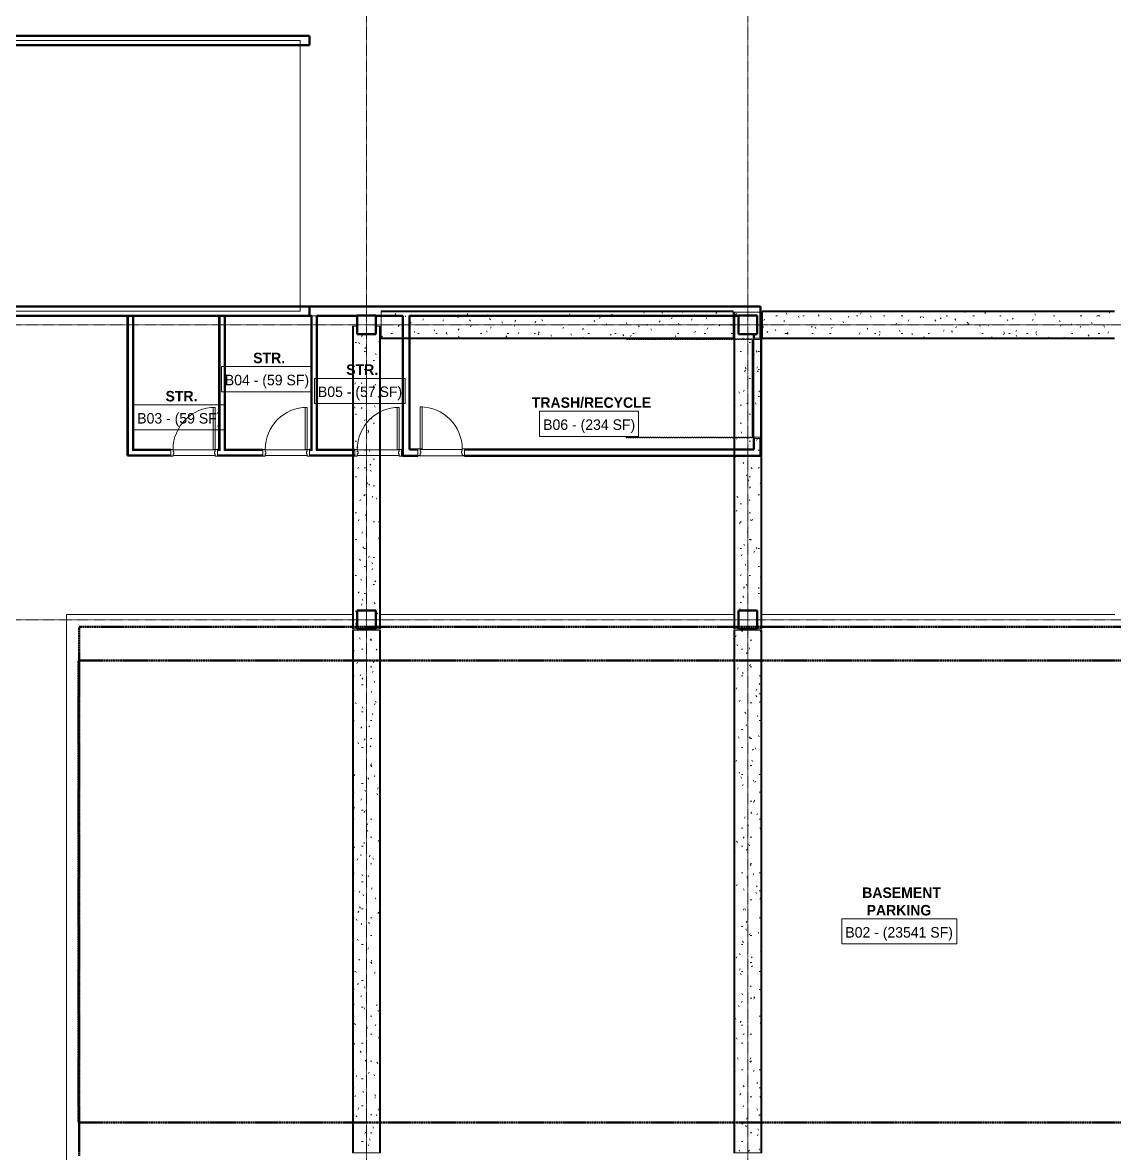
# Model space of a CAD drawing. Header units: inches. Extents: x -4235 to -464, y 9706 to 12365.
# Drawn here: x -3449 to -2513, y 10825 to 11794 of the extents above; entities that cross this region are included whole.
import ezdxf

# ---------------------------------------------------------------- set-up
doc = ezdxf.new("R2010")
doc.units = ezdxf.units.IN
doc.header["$MEASUREMENT"] = 0
for name, pattern in [('Dash', [0.25, 0.125, -0.125]), ('Dash 1_16_', [0.125, 0.0625, -0.0625]), ('Grid Line 1_2_', [0.875, 0.5, -0.125, 0.125, -0.125])]:
    doc.linetypes.add(name, pattern=pattern)
for name, color, linetype, lineweight in [('0-1', 7, 'Continuous', 5), ('0-3', 7, 'Continuous', 9), ('A-AREA-IDEN', 2, 'Continuous', 9), ('A-DOOR-1', 90, 'Continuous', 20), ('A-DOOR-2', 7, 'Continuous', 9), ('A-DOOR-FRAM-1', 90, 'Continuous', 20), ('A-DOOR-HDLN-1', 170, 'Dash', 13), ('A-FLOR-5', 192, 'Continuous', 9), ('A-WALL-1', 10, 'Continuous', 13), ('A-WALL-2', 250, 'Continuous', 50), ('C-PROP-LINE-1', 91, 'Dash 1_16_', 50), ('I-WALL-1', 250, 'Continuous', 50), ('I-WALL-2', 7, 'Continuous', 9), ('I-WALL-3', 50, 'Continuous', 9), ('S-BEAM', 12, 'Continuous', 9), ('S-BEAM-1', 9, 'Continuous', 9), ('S-COLS', 52, 'Continuous', 9), ('S-COLS-1', 52, 'Continuous', 50), ('S-FNDN-1', 250, 'Continuous', 50), ('S-FNDN-2', 7, 'Continuous', 9), ('S-FNDN-3', 50, 'Continuous', 9), ('S-FNDN-4', 254, 'Continuous', 9), ('S-GRID-1', 1, 'Grid Line 1_2_', 9)]:
    doc.layers.add(name, color=color, linetype=linetype, lineweight=lineweight)
doc.styles.add('Century Gothic', font='ufonts.com_century-gothic.ttf', dxfattribs={"height": 9})
doc.styles.add('Century Gothic_B', font='GOTHICB.TTF', dxfattribs={"height": 9})
pattern_1 = [(0, (0, 0), (30.72, 7.68), [1.267, -21.773, 1.267, -21.773, -122.88]), (0, (0, 0), (30.72, 7.68), [-46.08, 1.267, -44.813, 1.267, -21.773, -53.76]), (0, (0, 0), (30.72, 7.68), [-115.2, 1.267, -14.093, 1.267, -37.133]), (120, (11.52, 3.84), (-22.011075, 22.7643004), [1.267, -21.773, 1.267, -21.773, -122.88]), (120, (11.52, 3.84), (-22.011075, 22.7643004), [-46.08, 1.267, -44.813, 1.267, -21.773, -53.76]), (120, (11.52, 3.84), (-22.011075, 22.7643004), [-115.2, 1.267, -14.093, 1.267, -37.133]), (240, (15.36, 19.2), (-8.708925, -30.4443004), [1.267, -21.773, 1.267, -21.773, -122.88]), (240, (15.36, 19.2), (-8.708925, -30.4443004), [-46.08, 1.267, -44.813, 1.267, -21.773, -53.76]), (240, (15.36, 19.2), (-8.708925, -30.4443004), [-115.2, 1.267, -14.093, 1.267, -37.133])]
pattern_2 = [(0, (0, 5743.201), (30.72, 5.431), [1.267, -21.773, 1.267, -21.773, -122.88]), (0, (0, 5743.201), (30.72, 5.431), [-46.08, 1.267, -44.813, 1.267, -21.773, -53.76]), (0, (0, 5743.201), (30.72, 5.431), [-115.2, 1.267, -14.093, 1.267, -37.133]), (129.232, (11.52, 5745.916), (-19.350573, 12.838379), [1.002, -17.213, 1.002, -17.213, -97.145]), (129.232, (11.52, 5745.916), (-19.350573, 12.838379), [-36.429, 1.002, -35.428, 1.002, -17.213, -42.501]), (129.232, (11.52, 5745.916), (-19.350573, 12.838379), [-91.074, 1.002, -11.141, 1.002, -29.356]), (230.768, (15.36, 5756.777), (-11.3700044, -24.785848), [1.002, -17.213, 1.002, -17.213, -97.145]), (230.768, (15.36, 5756.777), (-11.3700044, -24.785848), [-36.429, 1.002, -35.428, 1.002, -17.213, -42.501]), (230.768, (15.36, 5756.777), (-11.3700044, -24.785848), [-91.074, 1.002, -11.141, 1.002, -29.356])]
pattern_3 = [(0, (0, 5791.988), (30.72, 5.431), [1.267, -21.773, 1.267, -21.773, -122.88]), (0, (0, 5791.988), (30.72, 5.431), [-46.08, 1.267, -44.813, 1.267, -21.773, -53.76]), (0, (0, 5791.988), (30.72, 5.431), [-115.2, 1.267, -14.093, 1.267, -37.133]), (129.232, (11.52, 5794.704), (-19.350573, 12.838379), [1.002, -17.213, 1.002, -17.213, -97.145]), (129.232, (11.52, 5794.704), (-19.350573, 12.838379), [-36.429, 1.002, -35.428, 1.002, -17.213, -42.501]), (129.232, (11.52, 5794.704), (-19.350573, 12.838379), [-91.074, 1.002, -11.141, 1.002, -29.356]), (230.768, (15.36, 5805.565), (-11.3700044, -24.785848), [1.002, -17.213, 1.002, -17.213, -97.145]), (230.768, (15.36, 5805.565), (-11.3700044, -24.785848), [-36.429, 1.002, -35.428, 1.002, -17.213, -42.501]), (230.768, (15.36, 5805.565), (-11.3700044, -24.785848), [-91.074, 1.002, -11.141, 1.002, -29.356])]

# ---------------------------------------------------------------- blocks, each defined once
blk = doc.blocks.new('HOLLOW METAL - COMMON_3-0 x 7-0 - HM DOOR-2191985-BACKGROUND - RCP - BASEMENT FLOOR')
at = {"layer": 'A-DOOR-1'}
for p, q in [((18, 39.125), (16.25, 39.125)), ((16.25, 39.125), (16.25, 3.125)), ((18, 3.125), (18, 39.125)), ((16.25, 3.125), (18, 3.125))]:
    blk.add_line(p, q, dxfattribs=at)
at = {"layer": 'A-DOOR-2'}
blk.add_arc((18, 3.125), 36, 90, 180, dxfattribs=at)
at = {"layer": 'A-DOOR-FRAM-1'}
for p, q in [((-18, 3.125), (-20, 3.125)), ((-20, 3.125), (-20, -2.625)), ((-18, 1.1875), (-18, 3.125)), ((-17.375, 1.1875), (-18, 1.1875)), ((-17.375, -0.6875), (-17.375, 1.1875)), ((18, 1.1875), (17.375, 1.1875)), ((17.375, 1.1875), (17.375, -0.6875)), ((18, 3.125), (18, 1.1875)), ((20, 3.125), (18, 3.125)), ((20, -2.625), (20, 3.125)), ((-20, -2.625), (-18, -2.625)), ((-18, -2.625), (-18, -0.6875)), ((-18, -0.6875), (-17.375, -0.6875)), ((17.375, -0.6875), (18, -0.6875)), ((18, -0.6875), (18, -2.625)), ((18, -2.625), (20, -2.625))]:
    blk.add_line(p, q, dxfattribs=at)
blk = doc.blocks.new('HOLLOW METAL - COMMON_3-0 x 7-0 - HM DOOR-2191988-BACKGROUND - RCP - BASEMENT FLOOR')
at = {"layer": 'A-DOOR-1'}
for p, q in [((16.25, -3.5625), (18, -3.5625)), ((16.25, -39.5625), (16.25, -3.5625)), ((18, -3.5625), (18, -39.5625)), ((18, -39.5625), (16.25, -39.5625))]:
    blk.add_line(p, q, dxfattribs=at)
at = {"layer": 'A-DOOR-2'}
blk.add_arc((18, -3.5625), 36, 180, 270, dxfattribs=at)
at = {"layer": 'A-DOOR-FRAM-1'}
for p, q in [((-20, 2.1875), (-18, 2.1875)), ((-20, -3.5625), (-20, 2.1875)), ((-18, 2.1875), (-18, 0.25)), ((-18, 0.25), (-17.375, 0.25)), ((-17.375, 0.25), (-17.375, -1.625)), ((17.375, 0.25), (18, 0.25)), ((17.375, -1.625), (17.375, 0.25)), ((18, 2.1875), (20, 2.1875)), ((18, 0.25), (18, 2.1875)), ((20, 2.1875), (20, -3.5625)), ((-18, -3.5625), (-20, -3.5625)), ((-18, -1.625), (-18, -3.5625)), ((-17.375, -1.625), (-18, -1.625)), ((18, -1.625), (17.375, -1.625)), ((18, -3.5625), (18, -1.625)), ((20, -3.5625), (18, -3.5625))]:
    blk.add_line(p, q, dxfattribs=at)
blk = doc.blocks.new('OVERHEAD GARAGE DOOR - one-2198361-BACKGROUND - RCP - BASEMENT FLOOR')
at = {"layer": 'A-DOOR-1'}
for p, q in [((42, -2.9375), (-42, -2.9375)), ((-42, -2.9375), (-42, -4.4375)), ((-42, -4.4375), (42, -4.4375)), ((42, -4.4375), (42, -2.9375))]:
    blk.add_line(p, q, dxfattribs=at)
at = {"layer": 'A-DOOR-2'}
for p, q in [((-42, -2.9375), (-42, -3.5625)), ((-42, -2.9375), (42, -2.9375)), ((-42, -3.5625), (42, -3.5625)), ((42, -3.5625), (42, -2.9375))]:
    blk.add_line(p, q, dxfattribs=at)
at = {"layer": 'A-DOOR-FRAM-1'}
for p, q in [((-42, 2.6875), (-43, 2.6875)), ((-43, 2.6875), (-43, -2.9375)), ((-42, -2.9375), (-42, 2.6875)), ((42, 2.6875), (42, -2.9375)), ((43, 2.6875), (42, 2.6875)), ((43, -2.9375), (43, 2.6875)), ((-43, -2.9375), (-42, -2.9375)), ((42, -2.9375), (43, -2.9375))]:
    blk.add_line(p, q, dxfattribs=at)
at = {"layer": 'A-DOOR-HDLN-1'}
for p, q in [((-42.5, -112.4375), (-42.5, -2.9375)), ((-42, -4.4375), (-42, -112.4375)), ((42, -4.4375), (42, -112.4375)), ((42.5, -112.4375), (42.5, -2.9375)), ((-42, -112.4375), (-42.5, -112.4375)), ((42, -112.4375), (42.5, -112.4375))]:
    blk.add_line(p, q, dxfattribs=at)
blk = doc.blocks.new('CTR - 1st Phase - Common Walls_rvt-1-BACKGROUND - RCP - BASEMENT FLOOR')
at = {"layer": 'A-WALL-1'}
for p, q in [((-3358.65, 11542.99), (-3358.65, 11423.86)), ((-3355.15, 11542.99), (-3355.15, 11427.36)), ((-3280.02, 11427.99), (-3280.02, 11542.99)), ((-3276.52, 11427.99), (-3276.52, 11542.99)), ((-3201.65, 11542.99), (-3201.02, 11542.99)), ((-3201.02, 11542.99), (-3201.02, 11427.99)), ((-3201.02, 11542.99), (-3197.52, 11542.99)), ((-3197.52, 11542.99), (-3196.9, 11542.99)), ((-3197.52, 11542.99), (-3197.52, 11427.99)), ((-3358.65, 11423.86), (-3355.15, 11423.86)), ((-3355.15, 11427.36), (-3354.52, 11427.36)), ((-3355.15, 11423.86), (-3354.52, 11423.86)), ((-3354.52, 11427.36), (-3322.27, 11427.36)), ((-3354.52, 11423.86), (-3322.27, 11423.86)), ((-3282.27, 11427.36), (-3280.02, 11427.36)), ((-3282.27, 11423.86), (-3243.27, 11423.86)), ((-3280.02, 11427.36), (-3280.02, 11427.99)), ((-3276.52, 11427.36), (-3276.52, 11427.99)), ((-3276.52, 11427.36), (-3243.27, 11427.36)), ((-3203.27, 11427.36), (-3201.02, 11427.36)), ((-3203.27, 11423.86), (-3164.27, 11423.86)), ((-3201.02, 11427.36), (-3201.02, 11427.99)), ((-3197.52, 11427.36), (-3197.52, 11427.99)), ((-3197.52, 11427.36), (-3164.27, 11427.36)), ((-3124.27, 11427.36), (-3123.09, 11427.36)), ((-3124.27, 11423.86), (-3123.09, 11423.86))]:
    blk.add_line(p, q, dxfattribs=at)
at = {"layer": 'I-WALL-1'}
for p, q in [((-3359.27, 11423.24), (-3359.27, 11542.99)), ((-3359.27, 11542.99), (-3354.52, 11542.99)), ((-3354.52, 11542.99), (-3354.52, 11427.99)), ((-3280.65, 11427.99), (-3280.65, 11542.99)), ((-3280.65, 11542.99), (-3275.9, 11542.99)), ((-3275.9, 11542.99), (-3275.9, 11427.99)), ((-3201.65, 11427.99), (-3201.65, 11542.99)), ((-3196.9, 11542.99), (-3196.9, 11427.99)), ((-3358.65, 11423.24), (-3359.27, 11423.24)), ((-3354.52, 11423.24), (-3358.65, 11423.24)), ((-3354.52, 11427.99), (-3322.27, 11427.99)), ((-3322.27, 11423.24), (-3354.52, 11423.24)), ((-3282.27, 11427.99), (-3280.65, 11427.99)), ((-3243.27, 11423.24), (-3282.27, 11423.24)), ((-3275.9, 11427.99), (-3243.27, 11427.99)), ((-3203.27, 11427.99), (-3201.65, 11427.99)), ((-3164.27, 11423.24), (-3203.27, 11423.24)), ((-3196.9, 11427.99), (-3164.27, 11427.99)), ((-3124.27, 11427.99), (-3123.09, 11427.99)), ((-3123.09, 11423.24), (-3124.27, 11423.24)), ((-3123.09, 11427.99), (-3123.09, 11423.24))]:
    blk.add_line(p, q, dxfattribs=at)
at = {"layer": 'I-WALL-2'}
for p, q in [((-3284.27, 11427.99), (-3320.27, 11427.99)), ((-3320.27, 11423.24), (-3284.27, 11423.24)), ((-3205.27, 11427.99), (-3241.27, 11427.99)), ((-3241.27, 11423.24), (-3205.27, 11423.24)), ((-3126.27, 11427.99), (-3162.27, 11427.99)), ((-3162.27, 11423.24), (-3126.27, 11423.24))]:
    blk.add_line(p, q, dxfattribs=at)
at = {"layer": 'I-WALL-3'}
for p, q in [((-3322.27, 11423.24), (-3322.27, 11427.99)), ((-3282.27, 11423.24), (-3282.27, 11427.99)), ((-3243.27, 11423.24), (-3243.27, 11427.99)), ((-3203.27, 11423.24), (-3203.27, 11427.99)), ((-3164.27, 11423.24), (-3164.27, 11427.99))]:
    blk.add_line(p, q, dxfattribs=at)
at = {"layer": 'S-FNDN-1'}
for p, q in [((-3203.32, 11550.99), (-2822.07, 11550.99)), ((-3203.32, 11542.99), (-3203.32, 11550.99)), ((-2822.07, 11550.99), (-2816.45, 11550.99)), ((-2816.45, 11550.99), (-2816.45, 11523.8)), ((-3201.65, 11542.99), (-3203.32, 11542.99)), ((-3162.32, 11542.99), (-3196.9, 11542.99)), ((-3123.09, 11542.99), (-3146.32, 11542.99)), ((-3123.09, 11428.43), (-3123.09, 11542.99)), ((-2835.32, 11542.99), (-3117.46, 11542.99)), ((-3117.46, 11542.99), (-3117.46, 11428.43)), ((-2822.07, 11523.8), (-2822.07, 11527.19)), ((-2822.07, 11428.43), (-2822.07, 11437.8)), ((-2816.45, 11437.8), (-2816.45, 11422.8)), ((-3123.09, 11422.8), (-3123.09, 11428.43)), ((-3110.27, 11422.8), (-3123.09, 11422.8)), ((-3117.46, 11428.43), (-3110.27, 11428.43)), ((-3110.27, 11423.18), (-3110.27, 11422.8)), ((-3070.27, 11428.43), (-2822.07, 11428.43)), ((-3070.27, 11422.8), (-3070.27, 11423.18)), ((-2822.07, 11422.8), (-3070.27, 11422.8)), ((-2816.45, 11422.8), (-2822.07, 11422.8))]:
    blk.add_line(p, q, dxfattribs=at)
at = {"layer": 'S-FNDN-2'}
for p, q in [((-2816.45, 11438.8), (-2816.45, 11522.8)), ((-3110.27, 11422.8), (-3070.27, 11422.8)), ((-3072.27, 11428.43), (-3108.27, 11428.43))]:
    blk.add_line(p, q, dxfattribs=at)
at = {"layer": 'S-FNDN-3'}
for p, q in [((-2822.07, 11523.8), (-2816.45, 11523.8)), ((-2822.07, 11437.8), (-2816.45, 11437.8)), ((-3110.27, 11428.43), (-3110.27, 11423.18)), ((-3070.27, 11428.43), (-3070.27, 11423.18))]:
    blk.add_line(p, q, dxfattribs=at)
at = {"layer": 'S-FNDN-4'}
for p, q in [((-3110.27, 11423.18), (-3110.27, 11422.8)), ((-3070.27, 11423.18), (-3070.27, 11422.8))]:
    blk.add_line(p, q, dxfattribs=at)
at = {"layer": '0-3'}
for name, p, rotation in [('OVERHEAD GARAGE DOOR - one-2198361-BACKGROUND - RCP - BASEMENT FLOOR', (-2819.14, 11480.8), 270), ('HOLLOW METAL - COMMON_3-0 x 7-0 - HM DOOR-2191988-BACKGROUND - RCP - BASEMENT FLOOR', (-3090.27, 11425.36), 180)]:
    blk.add_blockref(name, p, dxfattribs=dict(at, rotation=rotation))
for p in [(-3302.27, 11425.36), (-3223.27, 11425.36), (-3144.27, 11425.36)]:
    blk.add_blockref('HOLLOW METAL - COMMON_3-0 x 7-0 - HM DOOR-2191985-BACKGROUND - RCP - BASEMENT FLOOR', p, dxfattribs=at)
blk = doc.blocks.new('CTR - 1st Phase -Stairs _ Elevators_rvt-1-BACKGROUND - RCP - BASEMENT FLOOR')
at = {"layer": 'A-WALL-2'}
for p, q in [((-3747.32, 11782.99), (-3203.32, 11782.99)), ((-3203.32, 11782.99), (-3203.32, 11774.99)), ((-3203.32, 11774.99), (-3556.35, 11774.99)), ((-3481.32, 11550.99), (-3203.32, 11550.99)), ((-3203.32, 11550.99), (-3203.32, 11542.99)), ((-3203.32, 11542.99), (-3477.32, 11542.99))]:
    blk.add_line(p, q, dxfattribs=at)
blk = doc.blocks.new('Concrete-Rectangular-Column - ONE-1856735-BACKGROUND - RCP - BASEMENT FLOOR')
at = {"layer": 'S-COLS-1'}
for p, q in [((-8, 8), (8, 8)), ((-8, -8), (-8, 8)), ((8, 8), (8, -8)), ((8, -8), (-8, -8))]:
    blk.add_line(p, q, dxfattribs=at)
blk = doc.blocks.new('Inverted Tee Beam - 24IT40-2543515-BACKGROUND - RCP - BASEMENT FLOOR')
at = {"layer": 'S-BEAM-1'}
h = blk.add_hatch(dxfattribs=at)
h.set_pattern_fill('FP_6', color=256, style=0, pattern_type=2)
h.set_pattern_definition([(270, (-11060.814, -1589.556), (7.68, -21.722), [0.896, -15.396, 0.896, -15.396, -86.889]), (270, (-11060.814, -1589.556), (7.68, -21.722), [-32.583, 0.896, -31.687, 0.896, -15.396, -38.014]), (270, (-11060.814, -1589.556), (7.68, -21.722), [-81.459, 0.896, -9.965, 0.896, -26.257]), (22.208, (-11056.974, -1597.701), (26.0559108, 16.9086766), [1.185, -20.367, 1.185, -135.31]), (22.208, (-11056.974, -1597.701), (26.0559108, 16.9086766), [-22.737, -20.367, 1.185, -41.919, -71.84]), (22.208, (-11056.974, -1597.701), (26.0559108, 16.9086766), [-86.208, 1.185, -20.367, 1.185, -49.103]), (22.208, (-11056.974, -1597.701), (26.0559108, 16.9086766), [-108.945, -13.183, 1.185, -34.735]), (157.792, (-11041.614, -1600.417), (-27.152691, 4.8140186), [1.185, -20.367, 1.185, -135.31]), (157.792, (-11041.614, -1600.417), (-27.152691, 4.8140186), [-22.737, -20.367, 1.185, -41.919, -71.84]), (157.792, (-11041.614, -1600.417), (-27.152691, 4.8140186), [-86.208, 1.185, -20.367, 1.185, -49.103]), (157.792, (-11041.614, -1600.417), (-27.152691, 4.8140186), [-108.945, -13.183, 1.185, -34.735])])
h.paths.add_polyline_path([(-235.63, 12), (-235.63, 11.21), (212.6, 11.21), (212.6, 12), (-25.29, 12)], flags=0)
h = blk.add_hatch(dxfattribs=at)
h.set_pattern_fill('FP_7', color=256, style=0, pattern_type=2)
h.set_pattern_definition([(270, (-11060.814, -3154.324), (7.68, -30.72), [1.267, -21.773, 1.267, -21.773, -122.88]), (270, (-11060.814, -3154.324), (7.68, -30.72), [-46.08, 1.267, -44.813, 1.267, -21.773, -53.76]), (270, (-11060.814, -3154.324), (7.68, -30.72), [-115.2, 1.267, -14.093, 1.267, -37.133]), (30, (-11056.974, -3165.844), (22.7643004, 22.011075), [1.267, -21.773, 1.267, -21.773, -122.88]), (30, (-11056.974, -3165.844), (22.7643004, 22.011075), [-46.08, 1.267, -44.813, 1.267, -21.773, -53.76]), (30, (-11056.974, -3165.844), (22.7643004, 22.011075), [-115.2, 1.267, -14.093, 1.267, -37.133]), (150, (-11041.614, -3169.684), (-30.4443004, 8.708925), [1.267, -21.773, 1.267, -21.773, -122.88]), (150, (-11041.614, -3169.684), (-30.4443004, 8.708925), [-46.08, 1.267, -44.813, 1.267, -21.773, -53.76]), (150, (-11041.614, -3169.684), (-30.4443004, 8.708925), [-115.2, 1.267, -14.093, 1.267, -37.133])])
h.paths.add_polyline_path([(-235.63, -11.21), (212.6, -11.21), (212.6, 11.21), (-235.63, 11.21)], flags=0)
h = blk.add_hatch(dxfattribs=at)
h.set_pattern_fill('FP_8', color=256, style=0, pattern_type=2)
h.set_pattern_definition([(270, (-11060.814, -1564.768), (7.68, -21.722), [0.896, -15.396, 0.896, -15.396, -86.889]), (270, (-11060.814, -1564.768), (7.68, -21.722), [-32.583, 0.896, -31.687, 0.896, -15.396, -38.014]), (270, (-11060.814, -1564.768), (7.68, -21.722), [-81.459, 0.896, -9.965, 0.896, -26.257]), (22.208, (-11056.974, -1572.914), (26.0559108, 16.9086766), [1.185, -20.367, 1.185, -135.31]), (22.208, (-11056.974, -1572.914), (26.0559108, 16.9086766), [-22.737, -20.367, 1.185, -41.919, -71.84]), (22.208, (-11056.974, -1572.914), (26.0559108, 16.9086766), [-86.208, 1.185, -20.367, 1.185, -49.103]), (22.208, (-11056.974, -1572.914), (26.0559108, 16.9086766), [-108.945, -13.183, 1.185, -34.735]), (157.792, (-11041.614, -1575.629), (-27.152691, 4.8140186), [1.185, -20.367, 1.185, -135.31]), (157.792, (-11041.614, -1575.629), (-27.152691, 4.8140186), [-22.737, -20.367, 1.185, -41.919, -71.84]), (157.792, (-11041.614, -1575.629), (-27.152691, 4.8140186), [-86.208, 1.185, -20.367, 1.185, -49.103]), (157.792, (-11041.614, -1575.629), (-27.152691, 4.8140186), [-108.945, -13.183, 1.185, -34.735])])
h.paths.add_polyline_path([(-235.63, -11.21), (-235.63, -12), (212.6, -12), (212.6, -11.21), (-25.29, -11.21)], flags=0)
at = {"layer": 'S-BEAM'}
for p, q in [((-235.63, 12), (-235.63, 11.21)), ((212.6, 12), (-235.63, 12)), ((-235.63, 11.21), (-235.63, -11.21)), ((212.6, 11.21), (-235.63, 11.21)), ((212.6, 11.21), (212.6, 12)), ((212.6, -11.21), (212.6, 11.21)), ((-235.63, -11.21), (-235.63, -12)), ((212.6, -11.21), (-235.63, -11.21)), ((212.6, -12), (-235.63, -12)), ((212.6, -12), (212.6, -11.21))]:
    blk.add_line(p, q, dxfattribs=at)
blk = doc.blocks.new('Inverted Tee Beam - 24IT40-V6-BACKGROUND - RCP - BASEMENT FLOOR')
at = {"layer": 'S-BEAM-1'}
h = blk.add_hatch(dxfattribs=at)
h.set_pattern_fill('FP_66', color=256, style=0, pattern_type=2)
h.set_pattern_definition([(270, (-11060.814, -1426.056), (7.68, -21.722), [0.896, -15.396, 0.896, -15.396, -86.889]), (270, (-11060.814, -1426.056), (7.68, -21.722), [-32.583, 0.896, -31.687, 0.896, -15.396, -38.014]), (270, (-11060.814, -1426.056), (7.68, -21.722), [-81.459, 0.896, -9.965, 0.896, -26.257]), (22.208, (-11056.974, -1434.201), (26.0559108, 16.9086766), [1.185, -20.367, 1.185, -135.31]), (22.208, (-11056.974, -1434.201), (26.0559108, 16.9086766), [-22.737, -20.367, 1.185, -41.919, -71.84]), (22.208, (-11056.974, -1434.201), (26.0559108, 16.9086766), [-86.208, 1.185, -20.367, 1.185, -49.103]), (22.208, (-11056.974, -1434.201), (26.0559108, 16.9086766), [-108.945, -13.183, 1.185, -34.735]), (157.792, (-11041.614, -1436.917), (-27.152691, 4.8140186), [1.185, -20.367, 1.185, -135.31]), (157.792, (-11041.614, -1436.917), (-27.152691, 4.8140186), [-22.737, -20.367, 1.185, -41.919, -71.84]), (157.792, (-11041.614, -1436.917), (-27.152691, 4.8140186), [-86.208, 1.185, -20.367, 1.185, -49.103]), (157.792, (-11041.614, -1436.917), (-27.152691, 4.8140186), [-108.945, -13.183, 1.185, -34.735])])
h.paths.add_polyline_path([(-235.63, 12), (-235.63, 11.21), (212.6, 11.21), (212.6, 12), (-25.29, 12)], flags=0)
h = blk.add_hatch(dxfattribs=at)
h.set_pattern_fill('FP_67', color=256, style=0, pattern_type=2)
h.set_pattern_definition([(270, (-11060.814, -2827.324), (7.68, -30.72), [1.267, -21.773, 1.267, -21.773, -122.88]), (270, (-11060.814, -2827.324), (7.68, -30.72), [-46.08, 1.267, -44.813, 1.267, -21.773, -53.76]), (270, (-11060.814, -2827.324), (7.68, -30.72), [-115.2, 1.267, -14.093, 1.267, -37.133]), (30, (-11056.974, -2838.844), (22.7643004, 22.011075), [1.267, -21.773, 1.267, -21.773, -122.88]), (30, (-11056.974, -2838.844), (22.7643004, 22.011075), [-46.08, 1.267, -44.813, 1.267, -21.773, -53.76]), (30, (-11056.974, -2838.844), (22.7643004, 22.011075), [-115.2, 1.267, -14.093, 1.267, -37.133]), (150, (-11041.614, -2842.684), (-30.4443004, 8.708925), [1.267, -21.773, 1.267, -21.773, -122.88]), (150, (-11041.614, -2842.684), (-30.4443004, 8.708925), [-46.08, 1.267, -44.813, 1.267, -21.773, -53.76]), (150, (-11041.614, -2842.684), (-30.4443004, 8.708925), [-115.2, 1.267, -14.093, 1.267, -37.133])])
h.paths.add_polyline_path([(-235.63, -11.21), (212.6, -11.21), (212.6, 11.21), (-235.63, 11.21)], flags=0)
h = blk.add_hatch(dxfattribs=at)
h.set_pattern_fill('FP_68', color=256, style=0, pattern_type=2)
h.set_pattern_definition([(270, (-11060.814, -1401.268), (7.68, -21.722), [0.896, -15.396, 0.896, -15.396, -86.889]), (270, (-11060.814, -1401.268), (7.68, -21.722), [-32.583, 0.896, -31.687, 0.896, -15.396, -38.014]), (270, (-11060.814, -1401.268), (7.68, -21.722), [-81.459, 0.896, -9.965, 0.896, -26.257]), (22.208, (-11056.974, -1409.414), (26.0559108, 16.9086766), [1.185, -20.367, 1.185, -135.31]), (22.208, (-11056.974, -1409.414), (26.0559108, 16.9086766), [-22.737, -20.367, 1.185, -41.919, -71.84]), (22.208, (-11056.974, -1409.414), (26.0559108, 16.9086766), [-86.208, 1.185, -20.367, 1.185, -49.103]), (22.208, (-11056.974, -1409.414), (26.0559108, 16.9086766), [-108.945, -13.183, 1.185, -34.735]), (157.792, (-11041.614, -1412.129), (-27.152691, 4.8140186), [1.185, -20.367, 1.185, -135.31]), (157.792, (-11041.614, -1412.129), (-27.152691, 4.8140186), [-22.737, -20.367, 1.185, -41.919, -71.84]), (157.792, (-11041.614, -1412.129), (-27.152691, 4.8140186), [-86.208, 1.185, -20.367, 1.185, -49.103]), (157.792, (-11041.614, -1412.129), (-27.152691, 4.8140186), [-108.945, -13.183, 1.185, -34.735])])
h.paths.add_polyline_path([(-235.63, -11.21), (-235.63, -12), (212.6, -12), (212.6, -11.21), (-25.29, -11.21)], flags=0)
at = {"layer": 'S-BEAM'}
for p, q in [((-235.63, 12), (-235.63, 11.21)), ((212.6, 12), (-235.63, 12)), ((-235.63, 11.21), (-235.63, -11.21)), ((212.6, 11.21), (-235.63, 11.21)), ((212.6, 11.21), (212.6, 12)), ((212.6, -11.21), (212.6, 11.21)), ((-235.63, -11.21), (-235.63, -12)), ((212.6, -11.21), (-235.63, -11.21)), ((212.6, -12), (-235.63, -12)), ((212.6, -12), (212.6, -11.21))]:
    blk.add_line(p, q, dxfattribs=at)
blk = doc.blocks.new('Family - ___-2835860-BACKGROUND - RCP - BASEMENT FLOOR')
at = {"layer": 'C-PROP-LINE-1'}
for p, q in [((-2067.92, 11247.39), (-3401.42, 11247.39)), ((-3401.42, 11247.39), (-3401.42, 10851.39)), ((-2067.92, 10851.39), (-3401.42, 10851.39))]:
    blk.add_line(p, q, dxfattribs=at)
blk = doc.blocks.new('Family - ___-2835903-BACKGROUND - RCP - BASEMENT FLOOR')
at = {"layer": 'C-PROP-LINE-1'}
for p, q in [((-2096.82, 11276.29), (-3400.92, 11276.29)), ((-3400.92, 11276.29), (-3400.92, 10822.49))]:
    blk.add_line(p, q, dxfattribs=at)
blk = doc.blocks.new('Family - ___-2835932-BACKGROUND - RCP - BASEMENT FLOOR')
at = {"layer": 'C-PROP-LINE-1'}
for p, q in [((-2067.92, 11247.39), (-3401.42, 11247.39)), ((-3401.42, 11247.39), (-3401.42, 10851.39)), ((-2067.92, 10851.39), (-3401.42, 10851.39))]:
    blk.add_line(p, q, dxfattribs=at)

msp = doc.modelspace()

# ---------------------------------------------------------------- hatches: boundary and pattern name
at = {"layer": 'S-BEAM-1'}
h = msp.add_hatch(dxfattribs=at)
h.set_pattern_fill('FP_15', color=256, style=0, pattern_type=2)
h.set_pattern_definition(pattern_2)
h.paths.add_polyline_path([(-3117.46, 11546.4), (-2839.84, 11546.4), (-2839.84, 11547.19), (-3141.81, 11547.19), (-3141.81, 11546.4), (-3123.09, 11546.4)], flags=0)
h = msp.add_hatch(dxfattribs=at)
h.set_pattern_fill('FP_13', color=256, style=0, pattern_type=2)
h.set_pattern_definition(pattern_1)
h.paths.add_polyline_path([(-3141.81, 11523.98), (-2839.84, 11523.98), (-2839.84, 11546.4), (-3141.81, 11546.4), (-3141.81, 11534.02)], flags=0)
h = msp.add_hatch(dxfattribs=at)
h.set_pattern_fill('FP_72', color=256, style=0, pattern_type=2)
h.set_pattern_definition([(0, (-1389.268, 0), (21.722, 7.68), [0.896, -15.396, 0.896, -15.396, -86.889]), (0, (-1389.268, 0), (21.722, 7.68), [-32.583, 0.896, -31.687, 0.896, -15.396, -38.014]), (0, (-1389.268, 0), (21.722, 7.68), [-81.459, 0.896, -9.965, 0.896, -26.257]), (112.208, (-1381.122, 3.84), (-16.9086766, 26.0559108), [1.185, -20.367, 1.185, -20.367, -114.944]), (112.208, (-1381.122, 3.84), (-16.9086766, 26.0559108), [-43.104, 1.185, -41.919, 1.185, -20.367, -50.288]), (112.208, (-1381.122, 3.84), (-16.9086766, 26.0559108), [-107.76, 1.185, -13.183, 1.185, -34.735]), (247.792, (-1378.407, 19.2), (-4.8140186, -27.152691), [1.185, -20.367, 1.185, -20.367, -114.944]), (247.792, (-1378.407, 19.2), (-4.8140186, -27.152691), [-43.104, 1.185, -41.919, 1.185, -20.367, -50.288]), (247.792, (-1378.407, 19.2), (-4.8140186, -27.152691), [-107.76, 1.185, -13.183, 1.185, -34.735])])
h.paths.add_polyline_path([(-2838.54, 11274.46), (-2838.54, 11546.2), (-2839.32, 11546.2), (-2839.32, 11274.46)], flags=0)
h = msp.add_hatch(dxfattribs=at)
h.set_pattern_fill('FP_13', color=256, style=0, pattern_type=2)
h.set_pattern_definition(pattern_1)
h.paths.add_polyline_path([(-2835.32, 11274.46), (-2835.32, 11290.19), (-2819.32, 11290.19), (-2819.32, 11274.46), (-2816.11, 11274.46), (-2816.11, 11546.2), (-2838.54, 11546.2), (-2838.54, 11274.46)], flags=0)
h.paths.add_polyline_path([(-2822.07, 11522.8), (-2822.07, 11523.8), (-2816.45, 11523.8), (-2816.45, 11522.8)], flags=0)
h.paths.add_polyline_path([(-2822.07, 11438.8), (-2823.57, 11438.8), (-2823.57, 11522.8), (-2822.07, 11522.8)], flags=0)
h.paths.add_polyline_path([(-2822.07, 11437.8), (-2822.07, 11438.8), (-2816.45, 11438.8), (-2816.45, 11437.8)], flags=0)
h.paths.add_polyline_path([(-2822.07, 11527.19), (-2835.32, 11527.19), (-2835.32, 11543.19), (-2819.32, 11543.19), (-2819.32, 11527.19)], flags=0)
h = msp.add_hatch(dxfattribs=at)
h.set_pattern_fill('FP_73', color=256, style=0, pattern_type=2)
h.set_pattern_definition([(0, (-1438.056, 0), (21.722, 7.68), [0.896, -15.396, 0.896, -15.396, -86.889]), (0, (-1438.056, 0), (21.722, 7.68), [-32.583, 0.896, -31.687, 0.896, -15.396, -38.014]), (0, (-1438.056, 0), (21.722, 7.68), [-81.459, 0.896, -9.965, 0.896, -26.257]), (112.208, (-1429.91, 3.84), (-16.9086766, 26.0559108), [1.185, -20.367, 1.185, -20.367, -114.944]), (112.208, (-1429.91, 3.84), (-16.9086766, 26.0559108), [-43.104, 1.185, -41.919, 1.185, -20.367, -50.288]), (112.208, (-1429.91, 3.84), (-16.9086766, 26.0559108), [-107.76, 1.185, -13.183, 1.185, -34.735]), (247.792, (-1427.194, 19.2), (-4.8140186, -27.152691), [1.185, -20.367, 1.185, -20.367, -114.944]), (247.792, (-1427.194, 19.2), (-4.8140186, -27.152691), [-43.104, 1.185, -41.919, 1.185, -20.367, -50.288]), (247.792, (-1427.194, 19.2), (-4.8140186, -27.152691), [-107.76, 1.185, -13.183, 1.185, -34.735])])
h.paths.add_polyline_path([(-2816.11, 11274.46), (-2815.32, 11274.46), (-2815.32, 11546.2), (-2816.11, 11546.2), (-2816.11, 11367.85)], flags=0)
h = msp.add_hatch(dxfattribs=at)
h.set_pattern_fill('FP_15', color=256, style=0, pattern_type=2)
h.set_pattern_definition(pattern_2)
h.paths.add_polyline_path([(-2814.81, 11546.4), (-2512.84, 11546.4), (-2512.84, 11547.19), (-2814.81, 11547.19)], flags=0)
h = msp.add_hatch(dxfattribs=at)
h.set_pattern_fill('FP_13', color=256, style=0, pattern_type=2)
h.set_pattern_definition(pattern_1)
h.paths.add_polyline_path([(-2814.81, 11523.98), (-2512.84, 11523.98), (-2512.84, 11546.4), (-2814.81, 11546.4)], flags=0)
h = msp.add_hatch(dxfattribs=at)
h.set_pattern_fill('FP_12', color=256, style=0, pattern_type=2)
h.set_pattern_definition([(0, (-1552.768, 0), (21.722, 7.68), [0.896, -15.396, 0.896, -15.396, -86.889]), (0, (-1552.768, 0), (21.722, 7.68), [-32.583, 0.896, -31.687, 0.896, -15.396, -38.014]), (0, (-1552.768, 0), (21.722, 7.68), [-81.459, 0.896, -9.965, 0.896, -26.257]), (112.208, (-1544.622, 3.84), (-16.9086766, 26.0559108), [1.185, -20.367, 1.185, -20.367, -114.944]), (112.208, (-1544.622, 3.84), (-16.9086766, 26.0559108), [-43.104, 1.185, -41.919, 1.185, -20.367, -50.288]), (112.208, (-1544.622, 3.84), (-16.9086766, 26.0559108), [-107.76, 1.185, -13.183, 1.185, -34.735]), (247.792, (-1541.907, 19.2), (-4.8140186, -27.152691), [1.185, -20.367, 1.185, -20.367, -114.944]), (247.792, (-1541.907, 19.2), (-4.8140186, -27.152691), [-43.104, 1.185, -41.919, 1.185, -20.367, -50.288]), (247.792, (-1541.907, 19.2), (-4.8140186, -27.152691), [-107.76, 1.185, -13.183, 1.185, -34.735])])
h.paths.add_polyline_path([(-3165.54, 11274.46), (-3165.54, 11534.2), (-3166.32, 11534.2), (-3166.32, 11274.46)], flags=0)
h = msp.add_hatch(dxfattribs=at)
h.set_pattern_fill('FP_13', color=256, style=0, pattern_type=2)
h.set_pattern_definition(pattern_1)
h.paths.add_polyline_path([(-3162.32, 11274.46), (-3162.32, 11290.19), (-3146.32, 11290.19), (-3146.32, 11274.46), (-3143.11, 11274.46), (-3143.11, 11534.2), (-3146.32, 11534.2), (-3146.32, 11527.19), (-3162.32, 11527.19), (-3162.32, 11534.2), (-3165.54, 11534.2), (-3165.54, 11274.46)], flags=0)
h.paths.add_polyline_path([(-3164.27, 11422.74), (-3164.27, 11428.49), (-3162.27, 11428.49), (-3162.27, 11426.55), (-3161.65, 11426.55), (-3161.65, 11424.68), (-3162.27, 11424.68), (-3162.27, 11422.74), (-3162.32, 11422.74)], flags=0)
h = msp.add_hatch(dxfattribs=at)
h.set_pattern_fill('FP_14', color=256, style=0, pattern_type=2)
h.set_pattern_definition([(0, (-1601.556, 0), (21.722, 7.68), [0.896, -15.396, 0.896, -15.396, -86.889]), (0, (-1601.556, 0), (21.722, 7.68), [-32.583, 0.896, -31.687, 0.896, -15.396, -38.014]), (0, (-1601.556, 0), (21.722, 7.68), [-81.459, 0.896, -9.965, 0.896, -26.257]), (112.208, (-1593.41, 3.84), (-16.9086766, 26.0559108), [1.185, -20.367, 1.185, -20.367, -114.944]), (112.208, (-1593.41, 3.84), (-16.9086766, 26.0559108), [-43.104, 1.185, -41.919, 1.185, -20.367, -50.288]), (112.208, (-1593.41, 3.84), (-16.9086766, 26.0559108), [-107.76, 1.185, -13.183, 1.185, -34.735]), (247.792, (-1590.694, 19.2), (-4.8140186, -27.152691), [1.185, -20.367, 1.185, -20.367, -114.944]), (247.792, (-1590.694, 19.2), (-4.8140186, -27.152691), [-43.104, 1.185, -41.919, 1.185, -20.367, -50.288]), (247.792, (-1590.694, 19.2), (-4.8140186, -27.152691), [-107.76, 1.185, -13.183, 1.185, -34.735])])
h.paths.add_polyline_path([(-3143.11, 11274.46), (-3142.32, 11274.46), (-3142.32, 11534.2), (-3143.11, 11534.2), (-3143.11, 11367.85)], flags=0)
h = msp.add_hatch(dxfattribs=at)
h.set_pattern_fill('FP_16', color=256, style=0, pattern_type=2)
h.set_pattern_definition(pattern_3)
h.paths.add_polyline_path([(-3141.81, 11523.19), (-2839.84, 11523.19), (-2839.84, 11523.98), (-3141.81, 11523.98)], flags=0)
h = msp.add_hatch(dxfattribs=at)
h.set_pattern_fill('FP_16', color=256, style=0, pattern_type=2)
h.set_pattern_definition(pattern_3)
h.paths.add_polyline_path([(-2814.81, 11523.19), (-2512.84, 11523.19), (-2512.84, 11523.98), (-2814.81, 11523.98)], flags=0)

# ---------------------------------------------------------------- linework, layer by layer
at = {"layer": 'A-AREA-IDEN', "flags": 128}
for points in [[(-3278.87, 11499.41), (-3201.1, 11499.41), (-3201.1, 11477.91), (-3278.87, 11477.91)], [(-3199.04, 11489.36), (-3121.26, 11489.36), (-3121.26, 11467.86), (-3199.04, 11467.86)], [(-3354.04, 11466.61), (-3276.27, 11466.61), (-3276.27, 11445.11), (-3354.04, 11445.11)], [(-3005.84, 11461.13), (-2921.08, 11461.13), (-2921.08, 11439.63), (-3005.84, 11439.63)], [(-2746.65, 11025.84), (-2647.9, 11025.84), (-2647.9, 11004.35), (-2746.65, 11004.35)]]:
    msp.add_lwpolyline(points, close=True, dxfattribs=at)
at = {"layer": 'A-FLOR-5'}
for p, q in [((-3211.32, 11778.99), (-3640.47, 11778.99)), ((-3211.32, 11546.99), (-3211.32, 11778.99)), ((-3477.32, 11546.99), (-3211.32, 11546.99)), ((-3411.8, 10811.99), (-3411.8, 11286.79)), ((-3411.8, 11286.79), (-3166.32, 11286.79)), ((-3142.32, 11286.79), (-2839.32, 11286.79)), ((-2815.32, 11286.79), (-2512.32, 11286.79))]:
    msp.add_line(p, q, dxfattribs=at)
at = {"layer": 'S-BEAM'}
for p, q in [((-3141.81, 11547.19), (-3141.81, 11546.4)), ((-2839.84, 11547.19), (-3141.81, 11547.19)), ((-3141.81, 11546.4), (-3141.81, 11542.99)), ((-2839.84, 11546.4), (-3141.81, 11546.4)), ((-3141.81, 11542.99), (-3141.81, 11523.98)), ((-2839.84, 11546.4), (-2839.84, 11547.19)), ((-2839.84, 11542.99), (-2839.84, 11546.4)), ((-2839.84, 11523.98), (-2839.84, 11542.99)), ((-2838.54, 11546.2), (-2839.32, 11546.2)), ((-2839.32, 11546.2), (-2839.32, 11542.99)), ((-2839.32, 11542.99), (-2839.32, 11428.43)), ((-2816.45, 11546.2), (-2838.54, 11546.2)), ((-2838.54, 11546.2), (-2838.54, 11542.99)), ((-2838.54, 11542.99), (-2838.54, 11428.43)), ((-2816.11, 11546.2), (-2816.45, 11546.2)), ((-2815.32, 11546.2), (-2816.11, 11546.2)), ((-2816.11, 11546.2), (-2816.11, 11274.46)), ((-2815.32, 11546.2), (-2815.32, 11274.46)), ((-2814.81, 11547.19), (-2814.81, 11546.4)), ((-2512.84, 11547.19), (-2814.81, 11547.19)), ((-2814.81, 11546.4), (-2814.81, 11523.98)), ((-2512.84, 11546.4), (-2814.81, 11546.4)), ((-3165.54, 11534.2), (-3166.32, 11534.2)), ((-3166.32, 11534.2), (-3166.32, 11427.99)), ((-3162.32, 11534.2), (-3165.54, 11534.2)), ((-3165.54, 11534.2), (-3165.54, 11427.99)), ((-3143.11, 11534.2), (-3146.32, 11534.2)), ((-3142.32, 11534.2), (-3143.11, 11534.2)), ((-3143.11, 11534.2), (-3143.11, 11427.99)), ((-3142.32, 11534.2), (-3142.32, 11427.99)), ((-3141.81, 11523.98), (-3141.81, 11523.19)), ((-3123.09, 11523.98), (-3141.81, 11523.98)), ((-3123.09, 11523.19), (-3141.81, 11523.19)), ((-3117.46, 11523.98), (-3123.09, 11523.98)), ((-3117.46, 11523.19), (-3123.09, 11523.19)), ((-2839.84, 11523.98), (-3117.46, 11523.98)), ((-2839.84, 11523.19), (-3117.46, 11523.19)), ((-2839.84, 11523.19), (-2839.84, 11523.98)), ((-2814.81, 11523.98), (-2814.81, 11523.19)), ((-2512.84, 11523.98), (-2814.81, 11523.98)), ((-2512.84, 11523.19), (-2814.81, 11523.19)), ((-3166.32, 11427.99), (-3166.32, 11427.4)), ((-3166.32, 11427.36), (-3166.32, 11423.86)), ((-3166.32, 11423.83), (-3166.32, 11423.24)), ((-3166.32, 11423.24), (-3166.32, 11274.46)), ((-3165.54, 11427.99), (-3165.54, 11427.39)), ((-3165.54, 11427.36), (-3165.54, 11423.86)), ((-3165.54, 11423.84), (-3165.54, 11423.24)), ((-3165.54, 11423.24), (-3165.54, 11274.46)), ((-3143.11, 11427.99), (-3143.11, 11423.24)), ((-3143.11, 11423.24), (-3143.11, 11274.46)), ((-3142.32, 11427.99), (-3142.32, 11423.24)), ((-3142.32, 11423.24), (-3142.32, 11274.46)), ((-2839.32, 11428.43), (-2839.32, 11422.8)), ((-2839.32, 11422.8), (-2839.32, 11274.46)), ((-2838.54, 11428.43), (-2838.54, 11422.8)), ((-2838.54, 11422.8), (-2838.54, 11274.46)), ((-3166.32, 11274.46), (-3165.54, 11274.46)), ((-3165.54, 11274.46), (-3162.32, 11274.46)), ((-3146.32, 11274.46), (-3143.11, 11274.46)), ((-3143.11, 11274.46), (-3142.32, 11274.46)), ((-2839.32, 11274.46), (-2838.54, 11274.46)), ((-2838.54, 11274.46), (-2835.32, 11274.46)), ((-2819.32, 11274.46), (-2816.11, 11274.46)), ((-2816.11, 11274.46), (-2815.32, 11274.46))]:
    msp.add_line(p, q, dxfattribs=at)
at = {"layer": 'S-GRID-1'}
for p, q in [((-3154.32, 9836.18), (-3154.32, 12302.98)), ((-2827.32, 9836.18), (-2827.32, 12302.98)), ((-464.45, 11535.19), (-4185.7, 11535.19)), ((-464.45, 11282.19), (-4185.7, 11282.19))]:
    msp.add_line(p, q, dxfattribs=at)

# ---------------------------------------------------------------- block references
at = {"layer": '0-1'}
for name in ['CTR - 1st Phase -Stairs _ Elevators_rvt-1-BACKGROUND - RCP - BASEMENT FLOOR', 'CTR - 1st Phase - Common Walls_rvt-1-BACKGROUND - RCP - BASEMENT FLOOR']:
    msp.add_blockref(name, (0, 0), dxfattribs=at)
at = {"layer": 'C-PROP-LINE-1'}
for name in ['Family - ___-2835860-BACKGROUND - RCP - BASEMENT FLOOR', 'Family - ___-2835932-BACKGROUND - RCP - BASEMENT FLOOR', 'Family - ___-2835903-BACKGROUND - RCP - BASEMENT FLOOR']:
    msp.add_blockref(name, (0, 0), dxfattribs=at)
at = {"layer": 'S-BEAM', "rotation": 89.99999999999991}
for name, p in [('Inverted Tee Beam - 24IT40-2543515-BACKGROUND - RCP - BASEMENT FLOOR', (-3154.32, 11060.81)), ('Inverted Tee Beam - 24IT40-V6-BACKGROUND - RCP - BASEMENT FLOOR', (-2827.32, 11060.81))]:
    msp.add_blockref(name, p, dxfattribs=at)
at = {"layer": 'S-COLS'}
for p in [(-3154.32, 11535.19), (-2827.32, 11535.19), (-3154.32, 11282.19), (-2827.32, 11282.19)]:
    msp.add_blockref('Concrete-Rectangular-Column - ONE-1856735-BACKGROUND - RCP - BASEMENT FLOOR', p, dxfattribs=at)

# ---------------------------------------------------------------- texts
at = {"layer": 'A-AREA-IDEN', "char_height": 9, "attachment_point": 1}
for s, insert, width, style in [('STR.', (-3251.6, 11511.37), 27.876, 'Century Gothic_B'), ('STR.', (-3171.77, 11501.33), 27.876, 'Century Gothic_B'), ('B04 - (59 SF)', (-3275.87, 11492.41), 86.658, 'Century Gothic'), ('B05 - (57 SF)', (-3196.04, 11482.36), 86.658, 'Century Gothic'), ('STR.', (-3326.78, 11478.58), 27.876, 'Century Gothic_B'), ('TRASH/RECYCLE', (-3012.59, 11473.1), 118.776, 'Century Gothic_B'), ('B03 - (59 SF)', (-3351.04, 11459.61), 86.658, 'Century Gothic'), ('B06 - (234 SF)', (-3002.84, 11454.13), 95.142, 'Century Gothic'), ('BASEMENT', (-2729.15, 11052.82), 76.962, 'Century Gothic_B'), ('PARKING', (-2725.4, 11037.82), 67.872, 'Century Gothic_B'), ('B02 - (23541 SF)', (-2743.65, 11018.84), 112.11, 'Century Gothic')]:
    msp.add_mtext(s, dxfattribs=dict(at, insert=insert, width=width, style=style))

doc.saveas('drawing.dxf')
